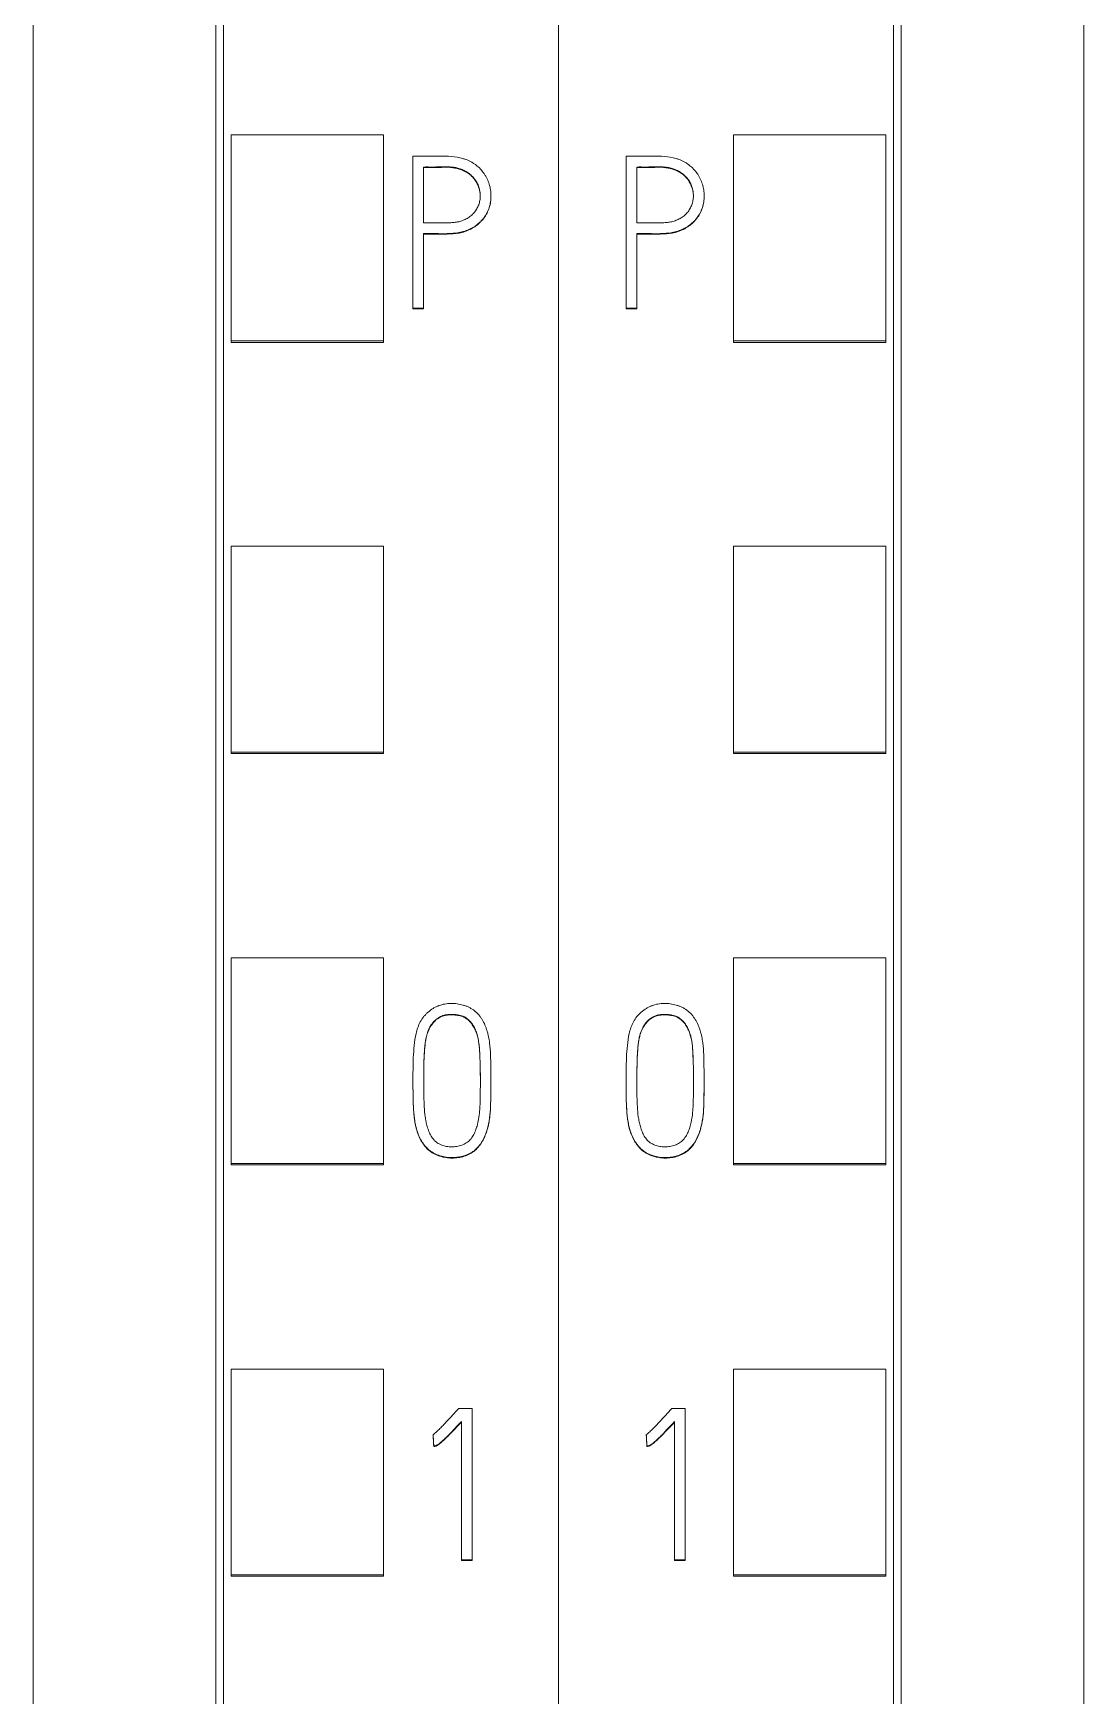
# Model space of a CAD drawing. Header units: millimetres. Extents: x 4134 to 7422, y 1400 to 3585.
# Drawn here: x 6070.55 to 6084.35, y 3293.16 to 3314.99 of the extents above; entities that cross this region are included whole.
import ezdxf

# ---------------------------------------------------------------- set-up
doc = ezdxf.new("R2010")
doc.units = ezdxf.units.MM
doc.layers.add('000-PI-Oprema', color=30, linetype='Continuous', lineweight=5)

# ---------------------------------------------------------------- blocks, each defined once
blk = doc.blocks.new('S7-1500 DQ HF - 6ES7522-1BL01-0AB0')
at = {"layer": '000-PI-Oprema', "color": 0, "linetype": 'ByBlock', "lineweight": 0}
for p, q in [((0, 134.681), (0, 21.262)), ((34.8, 134.681), (34.8, 21.262)), ((4.4, 132.4), (4.4, 23.585)), ((30.4, 23.585), (30.4, 132.4)), ((2.3, 85.17), (2.3, 87.872)), ((4.3, 87.872), (2.3, 87.872)), ((4.3, 85.17), (4.3, 87.872)), ((30.5, 85.17), (30.5, 87.872)), ((30.5, 87.872), (32.5, 87.872)), ((32.5, 85.17), (32.5, 87.872)), ((0.887, 87.592), (0.887, 85.597)), ((32.887, 87.592), (32.887, 85.597)), ((1.028, 86.718), (1.028, 87.451)), ((33.028, 86.718), (33.028, 87.451)), ((1.913, 87.066), (1.913, 87.072)), ((33.913, 87.066), (33.913, 87.072)), ((1.028, 85.597), (1.028, 86.577)), ((33.028, 85.597), (33.028, 86.577)), ((0.887, 85.597), (0.887, 85.591)), ((0.887, 85.597), (1.028, 85.597)), ((1.028, 85.591), (0.887, 85.591)), ((1.028, 85.597), (1.028, 85.591)), ((32.887, 85.597), (33.028, 85.597)), ((32.887, 85.597), (32.887, 85.591)), ((33.028, 85.591), (32.887, 85.591)), ((33.028, 85.597), (33.028, 85.591)), ((4.3, 85.17), (2.3, 85.17)), ((2.3, 85.149), (2.3, 85.17)), ((4.3, 85.149), (2.3, 85.149)), ((4.3, 85.149), (4.3, 85.17)), ((30.5, 85.149), (30.5, 85.17)), ((30.5, 85.17), (32.5, 85.17)), ((30.5, 85.149), (32.5, 85.149)), ((32.5, 85.149), (32.5, 85.17)), ((2.3, 79.769), (2.3, 82.471)), ((4.3, 82.471), (2.3, 82.471)), ((4.3, 79.769), (4.3, 82.471)), ((30.5, 79.769), (30.5, 82.471)), ((30.5, 82.471), (32.5, 82.471)), ((32.5, 79.769), (32.5, 82.471)), ((4.3, 79.769), (2.3, 79.769)), ((2.3, 79.75), (2.3, 79.769)), ((4.3, 79.75), (2.3, 79.75)), ((4.3, 79.75), (4.3, 79.769)), ((30.5, 79.769), (32.5, 79.769)), ((30.5, 79.75), (30.5, 79.769)), ((30.5, 79.75), (32.5, 79.75)), ((32.5, 79.75), (32.5, 79.769)), ((2.3, 74.367), (2.3, 77.069)), ((4.3, 77.069), (2.3, 77.069)), ((4.3, 74.367), (4.3, 77.069)), ((30.5, 74.367), (30.5, 77.069)), ((30.5, 77.069), (32.5, 77.069)), ((32.5, 74.367), (32.5, 77.069)), ((0.888, 75.469), (0.888, 75.462)), ((1.912, 75.42), (1.912, 75.427)), ((32.888, 75.469), (32.888, 75.462)), ((33.912, 75.42), (33.912, 75.427)), ((2.3, 74.35), (2.3, 74.367)), ((4.3, 74.367), (2.3, 74.367)), ((4.3, 74.35), (2.3, 74.35)), ((4.3, 74.35), (4.3, 74.367)), ((30.5, 74.35), (30.5, 74.367)), ((30.5, 74.367), (32.5, 74.367)), ((30.5, 74.35), (32.5, 74.35)), ((32.5, 74.35), (32.5, 74.367)), ((2.3, 68.966), (2.3, 71.667)), ((4.3, 71.667), (2.3, 71.667)), ((4.3, 68.966), (4.3, 71.667)), ((30.5, 68.966), (30.5, 71.667)), ((30.5, 71.667), (32.5, 71.667)), ((32.5, 68.966), (32.5, 71.667)), ((1.664, 71.151), (1.489, 71.151)), ((1.525, 70.98), (1.525, 69.163)), ((1.664, 69.163), (1.664, 71.151)), ((33.664, 71.151), (33.489, 71.151)), ((33.525, 70.98), (33.525, 69.163)), ((33.664, 69.163), (33.664, 71.151)), ((1.153, 70.806), (1.153, 70.8)), ((33.153, 70.806), (33.153, 70.8)), ((1.161, 70.658), (1.161, 70.652)), ((33.161, 70.658), (33.161, 70.652)), ((1.525, 69.163), (1.525, 69.156)), ((1.525, 69.163), (1.664, 69.163)), ((1.664, 69.156), (1.525, 69.156)), ((1.664, 69.163), (1.664, 69.156)), ((33.525, 69.163), (33.525, 69.156)), ((33.525, 69.163), (33.664, 69.163)), ((33.664, 69.156), (33.525, 69.156)), ((33.664, 69.163), (33.664, 69.156)), ((2.3, 68.95), (2.3, 68.966)), ((4.3, 68.966), (2.3, 68.966)), ((4.3, 68.95), (2.3, 68.95)), ((4.3, 68.95), (4.3, 68.966)), ((30.5, 68.966), (32.5, 68.966)), ((30.5, 68.95), (30.5, 68.966)), ((30.5, 68.95), (32.5, 68.95)), ((32.5, 68.95), (32.5, 68.966))]:
    blk.add_line(p, q, dxfattribs=at)
for points, knots in [([(4.5, 132.586), (4.5, 129.542), (4.5, 119.972), (4.5, 105.802), (4.5, 91.235), (4.5, 77.025), (4.5, 62.731), (4.5, 47.245), (4.5, 34.605), (4.5, 26.64), (4.5, 23.299)], [0, 0, 0, 0, 0.083934, 0.263736, 0.389889, 0.484142, 0.653794, 0.78188, 0.908517, 1, 1, 1, 1]), ([(30.3, 23.299), (30.3, 26.64), (30.3, 34.605), (30.3, 47.245), (30.3, 62.731), (30.3, 77.025), (30.3, 91.235), (30.3, 105.802), (30.3, 119.972), (30.3, 129.542), (30.3, 132.586)], [0, 0, 0, 0, 0.091483, 0.21812, 0.346206, 0.515858, 0.610111, 0.736264, 0.916066, 1, 1, 1, 1]), ([(6.9, 129.52), (6.9, 127.497), (6.9, 118.948), (6.9, 105.802), (6.9, 91.235), (6.9, 77.025), (6.9, 62.731), (6.9, 47.245), (6.9, 34.486), (6.9, 25.605), (6.9, 21.348), (6.9, 20.55)], [0, 0, 0, 0, 0.055935, 0.236292, 0.362833, 0.457376, 0.627551, 0.756032, 0.883059, 0.978086, 1, 1, 1, 1]), ([(27.9, 129.52), (27.9, 127.497), (27.9, 118.948), (27.9, 105.802), (27.9, 91.235), (27.9, 77.025), (27.9, 62.731), (27.9, 47.245), (27.9, 34.486), (27.9, 25.605), (27.9, 21.348), (27.9, 20.55)], [0, 0, 0, 0, 0.055935, 0.236292, 0.362833, 0.457376, 0.627551, 0.756032, 0.883059, 0.978086, 1, 1, 1, 1]), ([(1.028, 86.577), (1.08, 86.577), (1.132, 86.577), (1.235, 86.576), (1.287, 86.575), (1.364, 86.577), (1.39, 86.578), (1.428, 86.582), (1.441, 86.583), (1.467, 86.586), (1.48, 86.588), (1.518, 86.595), (1.543, 86.601), (1.592, 86.617), (1.616, 86.627), (1.651, 86.644), (1.663, 86.65), (1.685, 86.663), (1.696, 86.67), (1.728, 86.692), (1.748, 86.709), (1.776, 86.735), (1.785, 86.745), (1.802, 86.764), (1.811, 86.774), (1.834, 86.804), (1.848, 86.826), (1.865, 86.86), (1.871, 86.872), (1.881, 86.896), (1.886, 86.908), (1.898, 86.945), (1.903, 86.97), (1.909, 87.008), (1.911, 87.021), (1.913, 87.047), (1.913, 87.06), (1.913, 87.099), (1.911, 87.125), (1.905, 87.163), (1.903, 87.175), (1.897, 87.201), (1.894, 87.213), (1.882, 87.25), (1.873, 87.274), (1.856, 87.309), (1.85, 87.32), (1.837, 87.343), (1.83, 87.354), (1.808, 87.386), (1.791, 87.406), (1.756, 87.443), (1.736, 87.46), (1.706, 87.484), (1.695, 87.491), (1.673, 87.506), (1.662, 87.512), (1.628, 87.531), (1.605, 87.541), (1.568, 87.555), (1.556, 87.559), (1.531, 87.566), (1.518, 87.569), (1.455, 87.583), (1.404, 87.589), (1.327, 87.593), (1.301, 87.594), (1.249, 87.594), (1.198, 87.594), (1.146, 87.593), (1.094, 87.592), (1.016, 87.592), (0.939, 87.592), (0.887, 87.592)], [0, 0, 0, 0, 0.0625, 0.0625, 0.125, 0.125, 0.15625, 0.15625, 0.171875, 0.171875, 0.1875, 0.1875, 0.21875, 0.21875, 0.25, 0.25, 0.265625, 0.265625, 0.28125, 0.28125, 0.3125, 0.3125, 0.328125, 0.328125, 0.34375, 0.34375, 0.375, 0.375, 0.390625, 0.390625, 0.40625, 0.40625, 0.4375, 0.4375, 0.453125, 0.453125, 0.46875, 0.46875, 0.5, 0.5, 0.515625, 0.515625, 0.53125, 0.53125, 0.5625, 0.5625, 0.578125, 0.578125, 0.59375, 0.59375, 0.625, 0.625, 0.65625, 0.65625, 0.671875, 0.671875, 0.6875, 0.6875, 0.71875, 0.71875, 0.734375, 0.734375, 0.75, 0.75, 0.8125, 0.8125, 0.84375, 0.84375, 0.875, 0.90625, 0.90625, 0.9375, 1, 1, 1, 1]), ([(33.028, 86.577), (33.08, 86.577), (33.132, 86.577), (33.235, 86.576), (33.287, 86.575), (33.364, 86.577), (33.39, 86.578), (33.428, 86.582), (33.441, 86.583), (33.467, 86.586), (33.48, 86.588), (33.518, 86.595), (33.543, 86.601), (33.592, 86.617), (33.616, 86.627), (33.651, 86.644), (33.663, 86.65), (33.685, 86.663), (33.696, 86.67), (33.728, 86.692), (33.748, 86.709), (33.776, 86.735), (33.785, 86.745), (33.802, 86.764), (33.811, 86.774), (33.834, 86.804), (33.848, 86.826), (33.865, 86.86), (33.871, 86.872), (33.881, 86.896), (33.886, 86.908), (33.898, 86.945), (33.903, 86.97), (33.909, 87.008), (33.911, 87.021), (33.913, 87.047), (33.913, 87.06), (33.913, 87.099), (33.911, 87.125), (33.905, 87.163), (33.903, 87.175), (33.897, 87.201), (33.894, 87.213), (33.882, 87.25), (33.873, 87.274), (33.856, 87.309), (33.85, 87.32), (33.837, 87.343), (33.83, 87.354), (33.808, 87.386), (33.791, 87.406), (33.756, 87.443), (33.736, 87.46), (33.706, 87.484), (33.695, 87.491), (33.673, 87.506), (33.662, 87.512), (33.628, 87.531), (33.605, 87.541), (33.568, 87.555), (33.556, 87.559), (33.531, 87.566), (33.518, 87.569), (33.455, 87.583), (33.404, 87.589), (33.327, 87.593), (33.301, 87.594), (33.249, 87.594), (33.198, 87.594), (33.146, 87.593), (33.094, 87.592), (33.016, 87.592), (32.939, 87.592), (32.887, 87.592)], [0, 0, 0, 0, 0.0625, 0.0625, 0.125, 0.125, 0.15625, 0.15625, 0.171875, 0.171875, 0.1875, 0.1875, 0.21875, 0.21875, 0.25, 0.25, 0.265625, 0.265625, 0.28125, 0.28125, 0.3125, 0.3125, 0.328125, 0.328125, 0.34375, 0.34375, 0.375, 0.375, 0.390625, 0.390625, 0.40625, 0.40625, 0.4375, 0.4375, 0.453125, 0.453125, 0.46875, 0.46875, 0.5, 0.5, 0.515625, 0.515625, 0.53125, 0.53125, 0.5625, 0.5625, 0.578125, 0.578125, 0.59375, 0.59375, 0.625, 0.625, 0.65625, 0.65625, 0.671875, 0.671875, 0.6875, 0.6875, 0.71875, 0.71875, 0.734375, 0.734375, 0.75, 0.75, 0.8125, 0.8125, 0.84375, 0.84375, 0.875, 0.90625, 0.90625, 0.9375, 1, 1, 1, 1]), ([(1.028, 87.451), (1.067, 87.452), (1.106, 87.451), (1.164, 87.451), (1.183, 87.451), (1.222, 87.452), (1.241, 87.452), (1.299, 87.454), (1.338, 87.454), (1.396, 87.45), (1.415, 87.448), (1.454, 87.442), (1.473, 87.438), (1.501, 87.429), (1.511, 87.426), (1.53, 87.419), (1.539, 87.415), (1.566, 87.403), (1.583, 87.393), (1.608, 87.377), (1.617, 87.371), (1.633, 87.36), (1.64, 87.353), (1.663, 87.334), (1.676, 87.32), (1.695, 87.297), (1.701, 87.289), (1.713, 87.273), (1.718, 87.264), (1.733, 87.238), (1.741, 87.22), (1.752, 87.193), (1.755, 87.183), (1.76, 87.164), (1.762, 87.154), (1.768, 87.125), (1.771, 87.105), (1.772, 87.076), (1.772, 87.066), (1.771, 87.046), (1.77, 87.036), (1.766, 87.006), (1.762, 86.987), (1.753, 86.959), (1.75, 86.95), (1.742, 86.931), (1.738, 86.922), (1.724, 86.896), (1.713, 86.879), (1.695, 86.856), (1.688, 86.848), (1.675, 86.834), (1.667, 86.827), (1.645, 86.807), (1.629, 86.795), (1.604, 86.779), (1.595, 86.774), (1.578, 86.765), (1.568, 86.761), (1.541, 86.749), (1.522, 86.742), (1.493, 86.734), (1.484, 86.732), (1.464, 86.728), (1.454, 86.727), (1.425, 86.722), (1.405, 86.721), (1.365, 86.718), (1.345, 86.718), (1.306, 86.717), (1.266, 86.717), (1.227, 86.718), (1.187, 86.718), (1.167, 86.718), (1.108, 86.718), (1.068, 86.718), (1.028, 86.718)], [0, 0, 0, 0, 0.0625, 0.0625, 0.09375, 0.09375, 0.125, 0.125, 0.1875, 0.1875, 0.21875, 0.21875, 0.25, 0.25, 0.265625, 0.265625, 0.28125, 0.28125, 0.3125, 0.3125, 0.328125, 0.328125, 0.34375, 0.34375, 0.375, 0.375, 0.390625, 0.390625, 0.40625, 0.40625, 0.4375, 0.4375, 0.453125, 0.453125, 0.46875, 0.46875, 0.5, 0.5, 0.515625, 0.515625, 0.53125, 0.53125, 0.5625, 0.5625, 0.578125, 0.578125, 0.59375, 0.59375, 0.625, 0.625, 0.640625, 0.640625, 0.65625, 0.65625, 0.6875, 0.6875, 0.703125, 0.703125, 0.71875, 0.71875, 0.75, 0.75, 0.765625, 0.765625, 0.78125, 0.78125, 0.8125, 0.8125, 0.84375, 0.84375, 0.875, 0.90625, 0.90625, 0.9375, 0.9375, 1, 1, 1, 1]), ([(1.772, 87.066), (1.772, 87.069), (1.772, 87.072), (1.771, 87.085), (1.771, 87.095), (1.769, 87.115), (1.767, 87.124), (1.762, 87.154), (1.756, 87.173), (1.746, 87.201), (1.743, 87.21), (1.734, 87.228), (1.721, 87.254), (1.705, 87.279), (1.686, 87.302), (1.68, 87.309), (1.666, 87.324), (1.659, 87.331), (1.637, 87.351), (1.621, 87.363), (1.596, 87.379), (1.587, 87.384), (1.57, 87.394), (1.561, 87.398), (1.534, 87.411), (1.516, 87.418), (1.478, 87.43), (1.459, 87.435), (1.42, 87.441), (1.4, 87.444), (1.342, 87.448), (1.302, 87.448), (1.244, 87.446), (1.224, 87.446), (1.185, 87.445), (1.165, 87.445), (1.107, 87.445), (1.067, 87.446), (1.028, 87.445)], [0, 0, 0, 0, 0.009533, 0.009533, 0.040485, 0.040485, 0.071437, 0.071437, 0.133342, 0.133342, 0.164294, 0.164294, 0.195246, 0.25715, 0.25715, 0.288102, 0.288102, 0.319054, 0.319054, 0.380958, 0.380958, 0.41191, 0.41191, 0.442862, 0.442862, 0.504767, 0.504767, 0.566671, 0.566671, 0.628575, 0.628575, 0.752383, 0.752383, 0.814287, 0.814287, 0.876192, 0.876192, 1, 1, 1, 1]), ([(33.028, 87.451), (33.067, 87.452), (33.106, 87.451), (33.164, 87.451), (33.183, 87.451), (33.222, 87.452), (33.241, 87.452), (33.299, 87.454), (33.338, 87.454), (33.396, 87.45), (33.415, 87.448), (33.454, 87.442), (33.473, 87.438), (33.501, 87.429), (33.511, 87.426), (33.53, 87.419), (33.539, 87.415), (33.566, 87.403), (33.583, 87.393), (33.608, 87.377), (33.617, 87.371), (33.633, 87.36), (33.64, 87.353), (33.663, 87.334), (33.676, 87.32), (33.695, 87.297), (33.701, 87.289), (33.713, 87.273), (33.718, 87.264), (33.733, 87.238), (33.741, 87.22), (33.752, 87.193), (33.755, 87.183), (33.76, 87.164), (33.762, 87.154), (33.768, 87.125), (33.771, 87.105), (33.772, 87.076), (33.772, 87.066), (33.771, 87.046), (33.77, 87.036), (33.766, 87.006), (33.762, 86.987), (33.753, 86.959), (33.75, 86.95), (33.742, 86.931), (33.738, 86.922), (33.724, 86.896), (33.713, 86.879), (33.695, 86.856), (33.688, 86.848), (33.675, 86.834), (33.667, 86.827), (33.645, 86.807), (33.629, 86.795), (33.604, 86.779), (33.595, 86.774), (33.578, 86.765), (33.568, 86.761), (33.541, 86.749), (33.522, 86.742), (33.493, 86.734), (33.484, 86.732), (33.464, 86.728), (33.454, 86.727), (33.425, 86.722), (33.405, 86.721), (33.365, 86.718), (33.345, 86.718), (33.306, 86.717), (33.266, 86.717), (33.227, 86.718), (33.187, 86.718), (33.167, 86.718), (33.108, 86.718), (33.068, 86.718), (33.028, 86.718)], [0, 0, 0, 0, 0.0625, 0.0625, 0.09375, 0.09375, 0.125, 0.125, 0.1875, 0.1875, 0.21875, 0.21875, 0.25, 0.25, 0.265625, 0.265625, 0.28125, 0.28125, 0.3125, 0.3125, 0.328125, 0.328125, 0.34375, 0.34375, 0.375, 0.375, 0.390625, 0.390625, 0.40625, 0.40625, 0.4375, 0.4375, 0.453125, 0.453125, 0.46875, 0.46875, 0.5, 0.5, 0.515625, 0.515625, 0.53125, 0.53125, 0.5625, 0.5625, 0.578125, 0.578125, 0.59375, 0.59375, 0.625, 0.625, 0.640625, 0.640625, 0.65625, 0.65625, 0.6875, 0.6875, 0.703125, 0.703125, 0.71875, 0.71875, 0.75, 0.75, 0.765625, 0.765625, 0.78125, 0.78125, 0.8125, 0.8125, 0.84375, 0.84375, 0.875, 0.90625, 0.90625, 0.9375, 0.9375, 1, 1, 1, 1]), ([(33.772, 87.066), (33.772, 87.069), (33.772, 87.072), (33.771, 87.085), (33.771, 87.095), (33.769, 87.115), (33.767, 87.124), (33.762, 87.154), (33.756, 87.173), (33.746, 87.201), (33.743, 87.21), (33.734, 87.228), (33.721, 87.254), (33.705, 87.279), (33.686, 87.302), (33.68, 87.309), (33.666, 87.324), (33.659, 87.331), (33.637, 87.351), (33.621, 87.363), (33.596, 87.379), (33.587, 87.384), (33.57, 87.394), (33.561, 87.398), (33.534, 87.411), (33.516, 87.418), (33.478, 87.43), (33.459, 87.435), (33.42, 87.441), (33.4, 87.444), (33.342, 87.448), (33.302, 87.448), (33.244, 87.446), (33.224, 87.446), (33.185, 87.445), (33.165, 87.445), (33.107, 87.445), (33.067, 87.446), (33.028, 87.445)], [0, 0, 0, 0, 0.009533, 0.009533, 0.040485, 0.040485, 0.071437, 0.071437, 0.133342, 0.133342, 0.164294, 0.164294, 0.195246, 0.25715, 0.25715, 0.288102, 0.288102, 0.319054, 0.319054, 0.380958, 0.380958, 0.41191, 0.41191, 0.442862, 0.442862, 0.504767, 0.504767, 0.566671, 0.566671, 0.628575, 0.628575, 0.752383, 0.752383, 0.814287, 0.814287, 0.876192, 0.876192, 1, 1, 1, 1]), ([(1.913, 87.066), (1.913, 87.041), (1.911, 87.016), (1.906, 86.979), (1.903, 86.966), (1.897, 86.941), (1.894, 86.928), (1.882, 86.891), (1.872, 86.867), (1.849, 86.822), (1.835, 86.8), (1.811, 86.769), (1.803, 86.759), (1.786, 86.739), (1.777, 86.73), (1.749, 86.703), (1.729, 86.687), (1.697, 86.665), (1.686, 86.658), (1.663, 86.644), (1.652, 86.638), (1.617, 86.621), (1.593, 86.611), (1.556, 86.599), (1.544, 86.596), (1.518, 86.589), (1.506, 86.587), (1.442, 86.575), (1.391, 86.572), (1.287, 86.569), (1.236, 86.57), (1.132, 86.571), (1.08, 86.571), (1.028, 86.571)], [0, 0, 0, 0, 0.065171, 0.065171, 0.098558, 0.098558, 0.131944, 0.131944, 0.198718, 0.198718, 0.265491, 0.265491, 0.298878, 0.298878, 0.332265, 0.332265, 0.399038, 0.399038, 0.432425, 0.432425, 0.465812, 0.465812, 0.532585, 0.532585, 0.565972, 0.565972, 0.599359, 0.599359, 0.732906, 0.732906, 0.866453, 0.866453, 1, 1, 1, 1]), ([(33.913, 87.066), (33.913, 87.041), (33.911, 87.016), (33.906, 86.979), (33.903, 86.966), (33.897, 86.941), (33.894, 86.928), (33.882, 86.891), (33.872, 86.867), (33.849, 86.822), (33.835, 86.8), (33.811, 86.769), (33.803, 86.759), (33.786, 86.739), (33.777, 86.73), (33.749, 86.703), (33.729, 86.687), (33.697, 86.665), (33.686, 86.658), (33.663, 86.644), (33.652, 86.638), (33.617, 86.621), (33.593, 86.611), (33.556, 86.599), (33.544, 86.596), (33.518, 86.589), (33.506, 86.587), (33.442, 86.575), (33.391, 86.572), (33.287, 86.569), (33.236, 86.57), (33.132, 86.571), (33.08, 86.571), (33.028, 86.571)], [0, 0, 0, 0, 0.065171, 0.065171, 0.098558, 0.098558, 0.131944, 0.131944, 0.198718, 0.198718, 0.265491, 0.265491, 0.298878, 0.298878, 0.332265, 0.332265, 0.399038, 0.399038, 0.432425, 0.432425, 0.465812, 0.465812, 0.532585, 0.532585, 0.565972, 0.565972, 0.599359, 0.599359, 0.732906, 0.732906, 0.866453, 0.866453, 1, 1, 1, 1]), ([(1.229, 76.44), (1.254, 76.45), (1.28, 76.457), (1.333, 76.466), (1.36, 76.469), (1.414, 76.47), (1.441, 76.468), (1.494, 76.46), (1.521, 76.455), (1.56, 76.443), (1.572, 76.439), (1.598, 76.43), (1.622, 76.419), (1.646, 76.406), (1.663, 76.396), (1.669, 76.392), (1.68, 76.385), (1.686, 76.381), (1.713, 76.361), (1.732, 76.342), (1.759, 76.312), (1.767, 76.301), (1.783, 76.279), (1.79, 76.268), (1.811, 76.234), (1.823, 76.21), (1.845, 76.161), (1.854, 76.135), (1.865, 76.097), (1.869, 76.084), (1.876, 76.058), (1.885, 76.019), (1.899, 75.927), (1.905, 75.848), (1.909, 75.742), (1.91, 75.689), (1.912, 75.583), (1.912, 75.53), (1.912, 75.424), (1.912, 75.318), (1.91, 75.212), (1.907, 75.106), (1.905, 75.053), (1.894, 74.948), (1.885, 74.896), (1.868, 74.831), (1.864, 74.818), (1.856, 74.792), (1.852, 74.779), (1.837, 74.741), (1.827, 74.716), (1.808, 74.68), (1.802, 74.668), (1.788, 74.645), (1.781, 74.634), (1.757, 74.601), (1.74, 74.581), (1.711, 74.553), (1.701, 74.544), (1.685, 74.531), (1.679, 74.527), (1.668, 74.52), (1.662, 74.516), (1.634, 74.498), (1.609, 74.486), (1.571, 74.472), (1.558, 74.468), (1.532, 74.46), (1.519, 74.457), (1.479, 74.45), (1.453, 74.447), (1.412, 74.445), (1.399, 74.445), (1.371, 74.446), (1.358, 74.447), (1.317, 74.451), (1.291, 74.456), (1.252, 74.466), (1.239, 74.471), (1.214, 74.48), (1.201, 74.485), (1.164, 74.502), (1.141, 74.515), (1.108, 74.539), (1.097, 74.548), (1.077, 74.566), (1.067, 74.576), (1.04, 74.606), (1.024, 74.627), (1.002, 74.661), (0.995, 74.673), (0.982, 74.697), (0.976, 74.709), (0.959, 74.746), (0.95, 74.771), (0.938, 74.809), (0.934, 74.822), (0.927, 74.849), (0.924, 74.862), (0.916, 74.902), (0.911, 74.928), (0.893, 75.061), (0.891, 75.168), (0.888, 75.329), (0.888, 75.382), (0.888, 75.489), (0.888, 75.543), (0.889, 75.65), (0.89, 75.703), (0.895, 75.81), (0.899, 75.863), (0.91, 75.969), (0.917, 76.022), (0.935, 76.1), (0.942, 76.126), (0.956, 76.165), (0.961, 76.178), (0.972, 76.203), (0.978, 76.216), (0.998, 76.252), (1.013, 76.274), (1.039, 76.307), (1.048, 76.317), (1.067, 76.337), (1.077, 76.346), (1.108, 76.373), (1.13, 76.39), (1.166, 76.411), (1.178, 76.418), (1.197, 76.427), (1.206, 76.431), (1.218, 76.436), (1.222, 76.438), (1.226, 76.439), (1.227, 76.439), (1.229, 76.44)], [0, 0, 0, 0, 0.015625, 0.015625, 0.03125, 0.03125, 0.046875, 0.046875, 0.0625, 0.0625, 0.070312, 0.070312, 0.078125, 0.085937, 0.085937, 0.089844, 0.089844, 0.09375, 0.09375, 0.109375, 0.109375, 0.117187, 0.117187, 0.125, 0.125, 0.140625, 0.140625, 0.15625, 0.15625, 0.164062, 0.164062, 0.171875, 0.1875, 0.21875, 0.21875, 0.25, 0.25, 0.28125, 0.28125, 0.3125, 0.34375, 0.34375, 0.375, 0.375, 0.40625, 0.40625, 0.414062, 0.414062, 0.421875, 0.421875, 0.4375, 0.4375, 0.445312, 0.445312, 0.453125, 0.453125, 0.46875, 0.46875, 0.476562, 0.476562, 0.480469, 0.480469, 0.484375, 0.484375, 0.5, 0.5, 0.507812, 0.507812, 0.515625, 0.515625, 0.53125, 0.53125, 0.539062, 0.539062, 0.546875, 0.546875, 0.5625, 0.5625, 0.570312, 0.570312, 0.578125, 0.578125, 0.59375, 0.59375, 0.601562, 0.601562, 0.609375, 0.609375, 0.625, 0.625, 0.632812, 0.632812, 0.640625, 0.640625, 0.65625, 0.65625, 0.664062, 0.664062, 0.671875, 0.671875, 0.6875, 0.6875, 0.75, 0.75, 0.78125, 0.78125, 0.8125, 0.8125, 0.84375, 0.84375, 0.875, 0.875, 0.90625, 0.90625, 0.921875, 0.921875, 0.929687, 0.929687, 0.9375, 0.9375, 0.953125, 0.953125, 0.960937, 0.960937, 0.96875, 0.96875, 0.984375, 0.984375, 0.992188, 0.992188, 0.996094, 0.998047, 0.999023, 0.999023, 1, 1, 1, 1]), ([(33.229, 76.44), (33.254, 76.45), (33.28, 76.457), (33.333, 76.466), (33.36, 76.469), (33.414, 76.47), (33.441, 76.468), (33.494, 76.46), (33.521, 76.455), (33.56, 76.443), (33.572, 76.439), (33.598, 76.43), (33.622, 76.419), (33.646, 76.406), (33.663, 76.396), (33.669, 76.392), (33.68, 76.385), (33.686, 76.381), (33.713, 76.361), (33.732, 76.342), (33.759, 76.312), (33.767, 76.301), (33.783, 76.279), (33.79, 76.268), (33.811, 76.234), (33.823, 76.21), (33.845, 76.161), (33.854, 76.135), (33.865, 76.097), (33.869, 76.084), (33.876, 76.058), (33.885, 76.019), (33.899, 75.927), (33.905, 75.848), (33.909, 75.742), (33.91, 75.689), (33.912, 75.583), (33.912, 75.53), (33.912, 75.424), (33.912, 75.318), (33.91, 75.212), (33.907, 75.106), (33.905, 75.053), (33.894, 74.948), (33.885, 74.896), (33.868, 74.831), (33.864, 74.818), (33.856, 74.792), (33.852, 74.779), (33.837, 74.741), (33.827, 74.716), (33.808, 74.68), (33.802, 74.668), (33.788, 74.645), (33.781, 74.634), (33.757, 74.601), (33.74, 74.581), (33.711, 74.553), (33.701, 74.544), (33.685, 74.531), (33.679, 74.527), (33.668, 74.52), (33.662, 74.516), (33.634, 74.498), (33.609, 74.486), (33.571, 74.472), (33.558, 74.468), (33.532, 74.46), (33.519, 74.457), (33.479, 74.45), (33.453, 74.447), (33.412, 74.445), (33.399, 74.445), (33.371, 74.446), (33.358, 74.447), (33.317, 74.451), (33.291, 74.456), (33.252, 74.466), (33.239, 74.471), (33.214, 74.48), (33.201, 74.485), (33.164, 74.502), (33.141, 74.515), (33.108, 74.539), (33.097, 74.548), (33.077, 74.566), (33.067, 74.576), (33.04, 74.606), (33.024, 74.627), (33.002, 74.661), (32.995, 74.673), (32.982, 74.697), (32.976, 74.709), (32.959, 74.746), (32.95, 74.771), (32.938, 74.809), (32.934, 74.822), (32.927, 74.849), (32.924, 74.862), (32.916, 74.902), (32.911, 74.928), (32.893, 75.061), (32.891, 75.168), (32.888, 75.329), (32.888, 75.382), (32.888, 75.489), (32.888, 75.543), (32.889, 75.65), (32.89, 75.703), (32.895, 75.81), (32.899, 75.863), (32.91, 75.969), (32.917, 76.022), (32.935, 76.1), (32.942, 76.126), (32.956, 76.165), (32.961, 76.178), (32.972, 76.203), (32.978, 76.216), (32.998, 76.252), (33.013, 76.274), (33.039, 76.307), (33.048, 76.317), (33.067, 76.337), (33.077, 76.346), (33.108, 76.373), (33.13, 76.39), (33.166, 76.411), (33.178, 76.418), (33.197, 76.427), (33.206, 76.431), (33.218, 76.436), (33.222, 76.438), (33.226, 76.439), (33.227, 76.439), (33.229, 76.44)], [0, 0, 0, 0, 0.015625, 0.015625, 0.03125, 0.03125, 0.046875, 0.046875, 0.0625, 0.0625, 0.070312, 0.070312, 0.078125, 0.085937, 0.085937, 0.089844, 0.089844, 0.09375, 0.09375, 0.109375, 0.109375, 0.117187, 0.117187, 0.125, 0.125, 0.140625, 0.140625, 0.15625, 0.15625, 0.164062, 0.164062, 0.171875, 0.1875, 0.21875, 0.21875, 0.25, 0.25, 0.28125, 0.28125, 0.3125, 0.34375, 0.34375, 0.375, 0.375, 0.40625, 0.40625, 0.414062, 0.414062, 0.421875, 0.421875, 0.4375, 0.4375, 0.445312, 0.445312, 0.453125, 0.453125, 0.46875, 0.46875, 0.476562, 0.476562, 0.480469, 0.480469, 0.484375, 0.484375, 0.5, 0.5, 0.507812, 0.507812, 0.515625, 0.515625, 0.53125, 0.53125, 0.539063, 0.539063, 0.546875, 0.546875, 0.5625, 0.5625, 0.570313, 0.570313, 0.578125, 0.578125, 0.59375, 0.59375, 0.601563, 0.601563, 0.609375, 0.609375, 0.625, 0.625, 0.632813, 0.632813, 0.640625, 0.640625, 0.65625, 0.65625, 0.664063, 0.664063, 0.671875, 0.671875, 0.6875, 0.6875, 0.75, 0.75, 0.78125, 0.78125, 0.8125, 0.8125, 0.84375, 0.84375, 0.875, 0.875, 0.90625, 0.90625, 0.921875, 0.921875, 0.929688, 0.929688, 0.9375, 0.9375, 0.953125, 0.953125, 0.960938, 0.960938, 0.96875, 0.96875, 0.984375, 0.984375, 0.992187, 0.992187, 0.996094, 0.998047, 0.999023, 0.999023, 1, 1, 1, 1]), ([(1.572, 76.287), (1.592, 76.276), (1.609, 76.263), (1.641, 76.231), (1.656, 76.214), (1.681, 76.177), (1.692, 76.157), (1.711, 76.117), (1.719, 76.096), (1.741, 76.032), (1.749, 75.989), (1.758, 75.922), (1.76, 75.9), (1.763, 75.856), (1.764, 75.833), (1.77, 75.722), (1.772, 75.632), (1.774, 75.454), (1.773, 75.364), (1.771, 75.23), (1.77, 75.163), (1.767, 75.096), (1.763, 75.051), (1.761, 75.029), (1.753, 74.963), (1.745, 74.919), (1.728, 74.854), (1.722, 74.833), (1.71, 74.801), (1.706, 74.791), (1.697, 74.77), (1.688, 74.75), (1.677, 74.73), (1.665, 74.711), (1.658, 74.702), (1.637, 74.676), (1.621, 74.66), (1.594, 74.64), (1.584, 74.634), (1.565, 74.623), (1.555, 74.618), (1.534, 74.609), (1.523, 74.605), (1.502, 74.599), (1.491, 74.596), (1.458, 74.59), (1.436, 74.587), (1.402, 74.586), (1.391, 74.586), (1.368, 74.587), (1.357, 74.588), (1.324, 74.593), (1.302, 74.597), (1.27, 74.608), (1.26, 74.612), (1.239, 74.621), (1.219, 74.631), (1.2, 74.644), (1.187, 74.654), (1.183, 74.658), (1.174, 74.665), (1.17, 74.669), (1.159, 74.681), (1.152, 74.69), (1.138, 74.708), (1.132, 74.717), (1.115, 74.747), (1.105, 74.767), (1.089, 74.808), (1.082, 74.829), (1.073, 74.862), (1.07, 74.873), (1.064, 74.894), (1.057, 74.927), (1.051, 74.96), (1.042, 75.025), (1.039, 75.069), (1.031, 75.201), (1.029, 75.289), (1.029, 75.421), (1.03, 75.466), (1.03, 75.554), (1.031, 75.686), (1.035, 75.818), (1.046, 75.928), (1.049, 75.95), (1.055, 75.994), (1.059, 76.015), (1.067, 76.048), (1.07, 76.058), (1.076, 76.079), (1.08, 76.09), (1.092, 76.121), (1.101, 76.141), (1.117, 76.169), (1.123, 76.179), (1.135, 76.197), (1.142, 76.206), (1.163, 76.231), (1.178, 76.247), (1.204, 76.268), (1.213, 76.275), (1.231, 76.287), (1.241, 76.292), (1.27, 76.307), (1.291, 76.313), (1.335, 76.323), (1.357, 76.325), (1.401, 76.326), (1.423, 76.325), (1.467, 76.32), (1.489, 76.317), (1.521, 76.308), (1.531, 76.305), (1.547, 76.299), (1.552, 76.297), (1.559, 76.294), (1.562, 76.292), (1.567, 76.29), (1.569, 76.289), (1.572, 76.287)], [0, 0, 0, 0, 0.015625, 0.015625, 0.03125, 0.03125, 0.046875, 0.046875, 0.0625, 0.0625, 0.09375, 0.09375, 0.109375, 0.109375, 0.125, 0.125, 0.1875, 0.1875, 0.25, 0.25, 0.28125, 0.296875, 0.296875, 0.3125, 0.3125, 0.34375, 0.34375, 0.359375, 0.359375, 0.367188, 0.367188, 0.375, 0.382813, 0.382813, 0.390625, 0.390625, 0.40625, 0.40625, 0.414063, 0.414063, 0.421875, 0.421875, 0.429688, 0.429688, 0.4375, 0.4375, 0.453125, 0.453125, 0.460938, 0.460938, 0.46875, 0.46875, 0.484375, 0.484375, 0.492188, 0.492188, 0.5, 0.507813, 0.507813, 0.511719, 0.511719, 0.515625, 0.515625, 0.523438, 0.523438, 0.53125, 0.53125, 0.546875, 0.546875, 0.5625, 0.5625, 0.570313, 0.570313, 0.578125, 0.59375, 0.59375, 0.625, 0.625, 0.6875, 0.6875, 0.71875, 0.71875, 0.75, 0.8125, 0.8125, 0.828125, 0.828125, 0.84375, 0.84375, 0.851563, 0.851563, 0.859375, 0.859375, 0.875, 0.875, 0.882813, 0.882813, 0.890625, 0.890625, 0.90625, 0.90625, 0.914063, 0.914063, 0.921875, 0.921875, 0.9375, 0.9375, 0.953125, 0.953125, 0.96875, 0.96875, 0.984375, 0.984375, 0.992188, 0.992188, 0.996094, 0.996094, 0.998047, 0.998047, 1, 1, 1, 1]), ([(1.572, 76.281), (1.552, 76.292), (1.531, 76.3), (1.499, 76.308), (1.488, 76.31), (1.466, 76.314), (1.455, 76.315), (1.421, 76.319), (1.399, 76.32), (1.355, 76.318), (1.332, 76.316), (1.299, 76.309), (1.288, 76.306), (1.267, 76.298), (1.257, 76.294), (1.237, 76.284), (1.227, 76.278), (1.208, 76.266), (1.199, 76.259), (1.182, 76.244), (1.174, 76.236), (1.159, 76.22), (1.151, 76.212), (1.13, 76.185), (1.118, 76.166), (1.102, 76.137), (1.097, 76.127), (1.088, 76.106), (1.084, 76.096), (1.073, 76.064), (1.067, 76.042), (1.052, 75.977), (1.047, 75.933), (1.039, 75.845), (1.036, 75.8), (1.032, 75.711), (1.031, 75.667), (1.03, 75.577), (1.03, 75.533), (1.03, 75.45), (1.029, 75.411), (1.029, 75.373)], [0, 0, 0, 0, 0.050692, 0.050692, 0.076038, 0.076038, 0.101384, 0.101384, 0.152076, 0.152076, 0.202768, 0.202768, 0.228114, 0.228114, 0.25346, 0.25346, 0.278806, 0.278806, 0.304152, 0.304152, 0.329498, 0.329498, 0.354844, 0.354844, 0.405536, 0.405536, 0.430882, 0.430882, 0.456228, 0.456228, 0.506919, 0.506919, 0.608303, 0.608303, 0.709687, 0.709687, 0.811071, 0.811071, 0.912455, 0.912455, 1, 1, 1, 1]), ([(1.773, 75.469), (1.773, 75.495), (1.773, 75.521), (1.772, 75.635), (1.769, 75.723), (1.763, 75.855), (1.76, 75.899), (1.749, 75.986), (1.74, 76.029), (1.722, 76.081), (1.718, 76.091), (1.71, 76.112), (1.705, 76.122), (1.691, 76.152), (1.68, 76.172), (1.661, 76.199), (1.655, 76.208), (1.64, 76.225), (1.625, 76.242), (1.609, 76.256), (1.595, 76.266), (1.591, 76.269), (1.582, 76.275), (1.577, 76.278), (1.572, 76.281)], [0, 0, 0, 0, 0.088977, 0.088977, 0.392651, 0.392651, 0.544488, 0.544488, 0.696326, 0.696326, 0.734285, 0.734285, 0.772244, 0.772244, 0.848163, 0.848163, 0.886122, 0.886122, 0.924081, 0.962041, 0.962041, 0.98102, 0.98102, 1, 1, 1, 1]), ([(33.572, 76.287), (33.592, 76.276), (33.609, 76.263), (33.641, 76.231), (33.656, 76.214), (33.681, 76.177), (33.692, 76.157), (33.711, 76.117), (33.719, 76.096), (33.741, 76.032), (33.749, 75.989), (33.758, 75.922), (33.76, 75.9), (33.763, 75.856), (33.764, 75.833), (33.77, 75.722), (33.772, 75.632), (33.774, 75.454), (33.773, 75.364), (33.771, 75.23), (33.77, 75.163), (33.767, 75.096), (33.763, 75.051), (33.761, 75.029), (33.753, 74.963), (33.745, 74.919), (33.728, 74.854), (33.722, 74.833), (33.71, 74.801), (33.706, 74.791), (33.697, 74.77), (33.688, 74.75), (33.677, 74.73), (33.665, 74.711), (33.658, 74.702), (33.637, 74.676), (33.621, 74.66), (33.594, 74.64), (33.584, 74.634), (33.565, 74.623), (33.555, 74.618), (33.534, 74.609), (33.523, 74.605), (33.502, 74.599), (33.491, 74.596), (33.458, 74.59), (33.436, 74.587), (33.402, 74.586), (33.391, 74.586), (33.368, 74.587), (33.357, 74.588), (33.324, 74.593), (33.302, 74.597), (33.27, 74.608), (33.26, 74.612), (33.239, 74.621), (33.219, 74.631), (33.2, 74.644), (33.187, 74.654), (33.183, 74.658), (33.174, 74.665), (33.17, 74.669), (33.159, 74.681), (33.152, 74.69), (33.138, 74.708), (33.132, 74.717), (33.115, 74.747), (33.105, 74.767), (33.089, 74.808), (33.082, 74.829), (33.073, 74.862), (33.07, 74.873), (33.064, 74.894), (33.057, 74.927), (33.051, 74.96), (33.042, 75.025), (33.039, 75.069), (33.031, 75.201), (33.029, 75.289), (33.029, 75.421), (33.03, 75.466), (33.03, 75.554), (33.031, 75.686), (33.035, 75.818), (33.046, 75.928), (33.049, 75.95), (33.055, 75.994), (33.059, 76.015), (33.067, 76.048), (33.07, 76.058), (33.076, 76.079), (33.08, 76.09), (33.092, 76.121), (33.101, 76.141), (33.117, 76.169), (33.123, 76.179), (33.135, 76.197), (33.142, 76.206), (33.163, 76.231), (33.178, 76.247), (33.204, 76.268), (33.213, 76.275), (33.231, 76.287), (33.241, 76.292), (33.27, 76.307), (33.291, 76.313), (33.335, 76.323), (33.357, 76.325), (33.401, 76.326), (33.423, 76.325), (33.467, 76.32), (33.489, 76.317), (33.521, 76.308), (33.531, 76.305), (33.547, 76.299), (33.552, 76.297), (33.559, 76.294), (33.562, 76.292), (33.567, 76.29), (33.569, 76.289), (33.572, 76.287)], [0, 0, 0, 0, 0.015625, 0.015625, 0.03125, 0.03125, 0.046875, 0.046875, 0.0625, 0.0625, 0.09375, 0.09375, 0.109375, 0.109375, 0.125, 0.125, 0.1875, 0.1875, 0.25, 0.25, 0.28125, 0.296875, 0.296875, 0.3125, 0.3125, 0.34375, 0.34375, 0.359375, 0.359375, 0.367188, 0.367188, 0.375, 0.382813, 0.382813, 0.390625, 0.390625, 0.40625, 0.40625, 0.414063, 0.414063, 0.421875, 0.421875, 0.429688, 0.429688, 0.4375, 0.4375, 0.453125, 0.453125, 0.460938, 0.460938, 0.46875, 0.46875, 0.484375, 0.484375, 0.492188, 0.492188, 0.5, 0.507813, 0.507813, 0.511719, 0.511719, 0.515625, 0.515625, 0.523438, 0.523438, 0.53125, 0.53125, 0.546875, 0.546875, 0.5625, 0.5625, 0.570313, 0.570313, 0.578125, 0.59375, 0.59375, 0.625, 0.625, 0.6875, 0.6875, 0.71875, 0.71875, 0.75, 0.8125, 0.8125, 0.828125, 0.828125, 0.84375, 0.84375, 0.851562, 0.851562, 0.859375, 0.859375, 0.875, 0.875, 0.882812, 0.882812, 0.890625, 0.890625, 0.90625, 0.90625, 0.914062, 0.914062, 0.921875, 0.921875, 0.9375, 0.9375, 0.953125, 0.953125, 0.96875, 0.96875, 0.984375, 0.984375, 0.992187, 0.992187, 0.996094, 0.996094, 0.998047, 0.998047, 1, 1, 1, 1]), ([(33.572, 76.281), (33.552, 76.292), (33.531, 76.3), (33.499, 76.308), (33.488, 76.31), (33.466, 76.314), (33.455, 76.315), (33.421, 76.319), (33.399, 76.32), (33.355, 76.318), (33.332, 76.316), (33.299, 76.309), (33.288, 76.306), (33.267, 76.298), (33.257, 76.294), (33.237, 76.284), (33.227, 76.278), (33.208, 76.266), (33.199, 76.259), (33.182, 76.244), (33.174, 76.236), (33.159, 76.22), (33.151, 76.212), (33.13, 76.185), (33.118, 76.166), (33.102, 76.137), (33.097, 76.127), (33.088, 76.106), (33.084, 76.096), (33.073, 76.064), (33.067, 76.042), (33.052, 75.977), (33.047, 75.933), (33.039, 75.845), (33.036, 75.8), (33.032, 75.711), (33.031, 75.667), (33.03, 75.577), (33.03, 75.533), (33.03, 75.45), (33.029, 75.411), (33.029, 75.373)], [0, 0, 0, 0, 0.050692, 0.050692, 0.076038, 0.076038, 0.101384, 0.101384, 0.152076, 0.152076, 0.202768, 0.202768, 0.228114, 0.228114, 0.25346, 0.25346, 0.278806, 0.278806, 0.304152, 0.304152, 0.329498, 0.329498, 0.354844, 0.354844, 0.405536, 0.405536, 0.430882, 0.430882, 0.456228, 0.456228, 0.506919, 0.506919, 0.608303, 0.608303, 0.709687, 0.709687, 0.811071, 0.811071, 0.912455, 0.912455, 1, 1, 1, 1]), ([(33.773, 75.469), (33.773, 75.495), (33.773, 75.521), (33.772, 75.635), (33.769, 75.723), (33.763, 75.855), (33.76, 75.899), (33.749, 75.986), (33.74, 76.029), (33.722, 76.081), (33.718, 76.091), (33.71, 76.112), (33.705, 76.122), (33.691, 76.152), (33.68, 76.172), (33.661, 76.199), (33.655, 76.208), (33.64, 76.225), (33.625, 76.242), (33.609, 76.256), (33.595, 76.266), (33.591, 76.269), (33.582, 76.275), (33.577, 76.278), (33.572, 76.281)], [0, 0, 0, 0, 0.088977, 0.088977, 0.392651, 0.392651, 0.544488, 0.544488, 0.696326, 0.696326, 0.734285, 0.734285, 0.772244, 0.772244, 0.848163, 0.848163, 0.886122, 0.886122, 0.924081, 0.962041, 0.962041, 0.98102, 0.98102, 1, 1, 1, 1]), ([(0.888, 75.462), (0.888, 75.399), (0.888, 75.335), (0.89, 75.217), (0.891, 75.164), (0.895, 75.083), (0.897, 75.056), (0.901, 75.003), (0.904, 74.976), (0.915, 74.896), (0.925, 74.843), (0.945, 74.778), (0.95, 74.766), (0.959, 74.74), (0.964, 74.728), (0.981, 74.691), (0.994, 74.668), (1.015, 74.634), (1.023, 74.623), (1.039, 74.601), (1.048, 74.591), (1.075, 74.561), (1.095, 74.543), (1.127, 74.519), (1.139, 74.511), (1.162, 74.497), (1.174, 74.491), (1.211, 74.474), (1.236, 74.465), (1.275, 74.454), (1.288, 74.451), (1.315, 74.446), (1.328, 74.444), (1.368, 74.439), (1.395, 74.438), (1.436, 74.44), (1.45, 74.441), (1.476, 74.443), (1.49, 74.445), (1.529, 74.453), (1.555, 74.46), (1.593, 74.474), (1.606, 74.479), (1.63, 74.491), (1.642, 74.497), (1.677, 74.518), (1.698, 74.534), (1.738, 74.572), (1.755, 74.592), (1.779, 74.625), (1.786, 74.637), (1.8, 74.66), (1.807, 74.672), (1.826, 74.708), (1.836, 74.732), (1.855, 74.782), (1.863, 74.808), (1.877, 74.86), (1.883, 74.887), (1.892, 74.94), (1.903, 75.019), (1.907, 75.099), (1.91, 75.206), (1.912, 75.295), (1.912, 75.385), (1.912, 75.421)], [0, 0, 0, 0, 0.074801, 0.074801, 0.137845, 0.137845, 0.169367, 0.169367, 0.200889, 0.200889, 0.263933, 0.263933, 0.279694, 0.279694, 0.295455, 0.295455, 0.326976, 0.326976, 0.342737, 0.342737, 0.358498, 0.358498, 0.39002, 0.39002, 0.405781, 0.405781, 0.421542, 0.421542, 0.453064, 0.453064, 0.468825, 0.468825, 0.484586, 0.484586, 0.516108, 0.516108, 0.531869, 0.531869, 0.54763, 0.54763, 0.579151, 0.579151, 0.594912, 0.594912, 0.610673, 0.610673, 0.642195, 0.642195, 0.673717, 0.673717, 0.689478, 0.689478, 0.705239, 0.705239, 0.736761, 0.736761, 0.768283, 0.768283, 0.799805, 0.799805, 0.831326, 0.89437, 0.89437, 0.957414, 1, 1, 1, 1]), ([(32.888, 75.462), (32.888, 75.399), (32.888, 75.335), (32.89, 75.217), (32.891, 75.164), (32.895, 75.083), (32.897, 75.056), (32.901, 75.003), (32.904, 74.976), (32.915, 74.896), (32.925, 74.843), (32.945, 74.778), (32.95, 74.766), (32.959, 74.74), (32.964, 74.728), (32.981, 74.691), (32.994, 74.668), (33.015, 74.634), (33.023, 74.623), (33.039, 74.601), (33.048, 74.591), (33.075, 74.561), (33.095, 74.543), (33.127, 74.519), (33.139, 74.511), (33.162, 74.497), (33.174, 74.491), (33.211, 74.474), (33.236, 74.465), (33.275, 74.454), (33.288, 74.451), (33.315, 74.446), (33.328, 74.444), (33.368, 74.439), (33.395, 74.438), (33.436, 74.44), (33.45, 74.441), (33.476, 74.443), (33.49, 74.445), (33.529, 74.453), (33.555, 74.46), (33.593, 74.474), (33.606, 74.479), (33.63, 74.491), (33.642, 74.497), (33.677, 74.518), (33.698, 74.534), (33.738, 74.572), (33.755, 74.592), (33.779, 74.625), (33.786, 74.637), (33.8, 74.66), (33.807, 74.672), (33.826, 74.708), (33.836, 74.732), (33.855, 74.782), (33.863, 74.808), (33.877, 74.86), (33.883, 74.887), (33.892, 74.94), (33.903, 75.019), (33.907, 75.099), (33.91, 75.206), (33.912, 75.295), (33.912, 75.385), (33.912, 75.421)], [0, 0, 0, 0, 0.074801, 0.074801, 0.137845, 0.137845, 0.169367, 0.169367, 0.200889, 0.200889, 0.263933, 0.263933, 0.279694, 0.279694, 0.295455, 0.295455, 0.326976, 0.326976, 0.342737, 0.342737, 0.358498, 0.358498, 0.39002, 0.39002, 0.405781, 0.405781, 0.421542, 0.421542, 0.453064, 0.453064, 0.468825, 0.468825, 0.484586, 0.484586, 0.516108, 0.516108, 0.531869, 0.531869, 0.54763, 0.54763, 0.579151, 0.579151, 0.594912, 0.594912, 0.610673, 0.610673, 0.642195, 0.642195, 0.673717, 0.673717, 0.689478, 0.689478, 0.705239, 0.705239, 0.736761, 0.736761, 0.768283, 0.768283, 0.799805, 0.799805, 0.831326, 0.89437, 0.89437, 0.957414, 1, 1, 1, 1]), ([(1.489, 71.151), (1.462, 71.121), (1.435, 71.091), (1.381, 71.032), (1.353, 71.003), (1.312, 70.959), (1.298, 70.944), (1.27, 70.915), (1.256, 70.901), (1.228, 70.873), (1.213, 70.859), (1.183, 70.832), (1.168, 70.819), (1.153, 70.806)], [0, 0, 0, 0, 0.25, 0.25, 0.5, 0.5, 0.625, 0.625, 0.75, 0.75, 0.875, 0.875, 1, 1, 1, 1]), ([(1.161, 70.658), (1.167, 70.658), (1.172, 70.659), (1.182, 70.661), (1.187, 70.662), (1.197, 70.666), (1.201, 70.668), (1.21, 70.673), (1.214, 70.676), (1.227, 70.685), (1.235, 70.691), (1.251, 70.704), (1.259, 70.711), (1.282, 70.731), (1.297, 70.745), (1.326, 70.773), (1.341, 70.788), (1.384, 70.831), (1.413, 70.861), (1.469, 70.92), (1.497, 70.95), (1.525, 70.98)], [0, 0, 0, 0, 0.03125, 0.03125, 0.0625, 0.0625, 0.09375, 0.09375, 0.125, 0.125, 0.1875, 0.1875, 0.25, 0.25, 0.375, 0.375, 0.5, 0.5, 0.75, 0.75, 1, 1, 1, 1]), ([(1.525, 70.973), (1.497, 70.943), (1.469, 70.914), (1.413, 70.854), (1.384, 70.825), (1.341, 70.781), (1.326, 70.767), (1.297, 70.739), (1.282, 70.725), (1.259, 70.704), (1.251, 70.698), (1.235, 70.685), (1.227, 70.679), (1.214, 70.67), (1.21, 70.667), (1.201, 70.662), (1.197, 70.66), (1.187, 70.656), (1.182, 70.655), (1.172, 70.653), (1.167, 70.652), (1.161, 70.652)], [0, 0, 0, 0, 0.25, 0.25, 0.5, 0.5, 0.625, 0.625, 0.75, 0.75, 0.8125, 0.8125, 0.875, 0.875, 0.90625, 0.90625, 0.9375, 0.9375, 0.96875, 0.96875, 1, 1, 1, 1]), ([(33.489, 71.151), (33.462, 71.121), (33.435, 71.091), (33.381, 71.032), (33.353, 71.003), (33.312, 70.959), (33.298, 70.944), (33.27, 70.915), (33.256, 70.901), (33.228, 70.873), (33.213, 70.859), (33.183, 70.832), (33.168, 70.819), (33.153, 70.806)], [0, 0, 0, 0, 0.25, 0.25, 0.5, 0.5, 0.625, 0.625, 0.75, 0.75, 0.875, 0.875, 1, 1, 1, 1]), ([(33.161, 70.658), (33.167, 70.658), (33.172, 70.659), (33.182, 70.661), (33.187, 70.662), (33.197, 70.666), (33.201, 70.668), (33.21, 70.673), (33.214, 70.676), (33.227, 70.685), (33.235, 70.691), (33.251, 70.704), (33.259, 70.711), (33.282, 70.731), (33.297, 70.745), (33.326, 70.773), (33.341, 70.788), (33.384, 70.831), (33.413, 70.861), (33.469, 70.92), (33.497, 70.95), (33.525, 70.98)], [0, 0, 0, 0, 0.03125, 0.03125, 0.0625, 0.0625, 0.09375, 0.09375, 0.125, 0.125, 0.1875, 0.1875, 0.25, 0.25, 0.375, 0.375, 0.5, 0.5, 0.75, 0.75, 1, 1, 1, 1]), ([(33.525, 70.973), (33.497, 70.943), (33.469, 70.914), (33.413, 70.854), (33.384, 70.825), (33.341, 70.781), (33.326, 70.767), (33.297, 70.739), (33.282, 70.725), (33.259, 70.704), (33.251, 70.698), (33.235, 70.685), (33.227, 70.679), (33.214, 70.67), (33.21, 70.667), (33.201, 70.662), (33.197, 70.66), (33.187, 70.656), (33.182, 70.655), (33.172, 70.653), (33.167, 70.652), (33.161, 70.652)], [0, 0, 0, 0, 0.25, 0.25, 0.5, 0.5, 0.625, 0.625, 0.75, 0.75, 0.8125, 0.8125, 0.875, 0.875, 0.90625, 0.90625, 0.9375, 0.9375, 0.96875, 0.96875, 1, 1, 1, 1])]:
    blk.add_open_spline(points, degree=3, knots=knots, dxfattribs=at)
for points, weights in [([(1.153, 70.806), (1.157, 70.732), (1.161, 70.658)], [0.50000002343, 0.49999997657, 0.50000002343]), ([(1.161, 70.652), (1.157, 70.726), (1.153, 70.8)], [0.500000004466, 0.499999995534, 0.500000004466]), ([(33.153, 70.806), (33.157, 70.732), (33.161, 70.658)], [0.500000018061, 0.499999981939, 0.500000018061]), ([(33.161, 70.652), (33.157, 70.726), (33.153, 70.8)], [0.499999996815, 0.500000003185, 0.499999996815])]:
    blk.add_rational_spline(points, weights, degree=2, dxfattribs=at)

msp = doc.modelspace()

# ---------------------------------------------------------------- block references
at = {"layer": '000-PI-Oprema', "color": 0, "linetype": 'ByBlock', "lineweight": 0}
for p in [(6042.648, 3225.785), (6077.448, 3225.785)]:
    msp.add_blockref('S7-1500 DQ HF - 6ES7522-1BL01-0AB0', p, dxfattribs=at)

doc.saveas('drawing.dxf')
